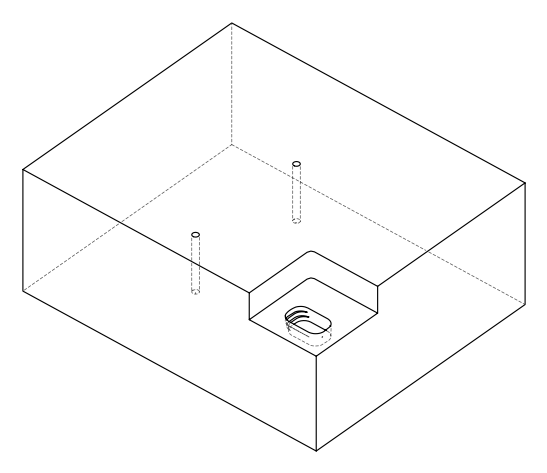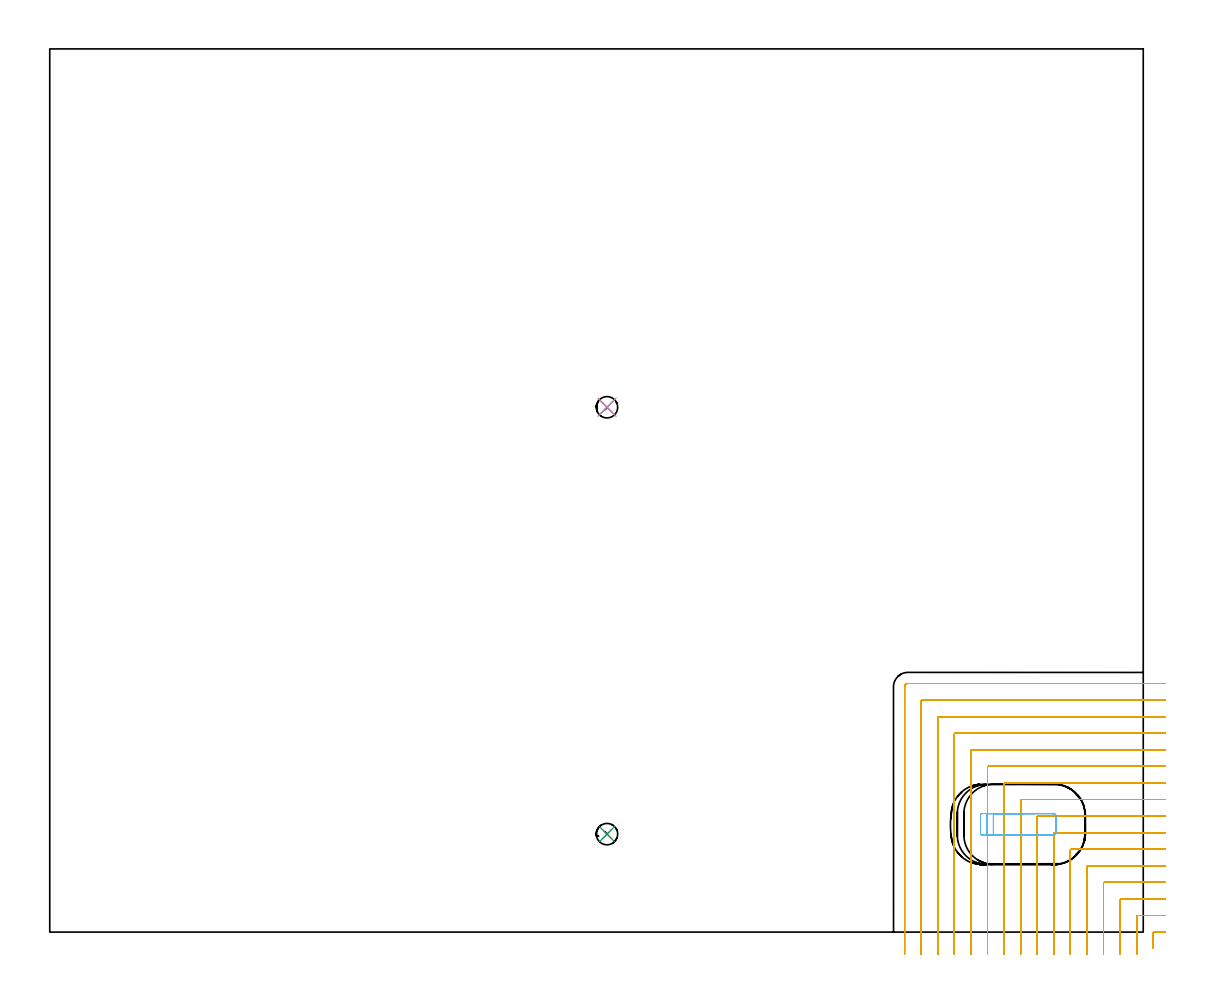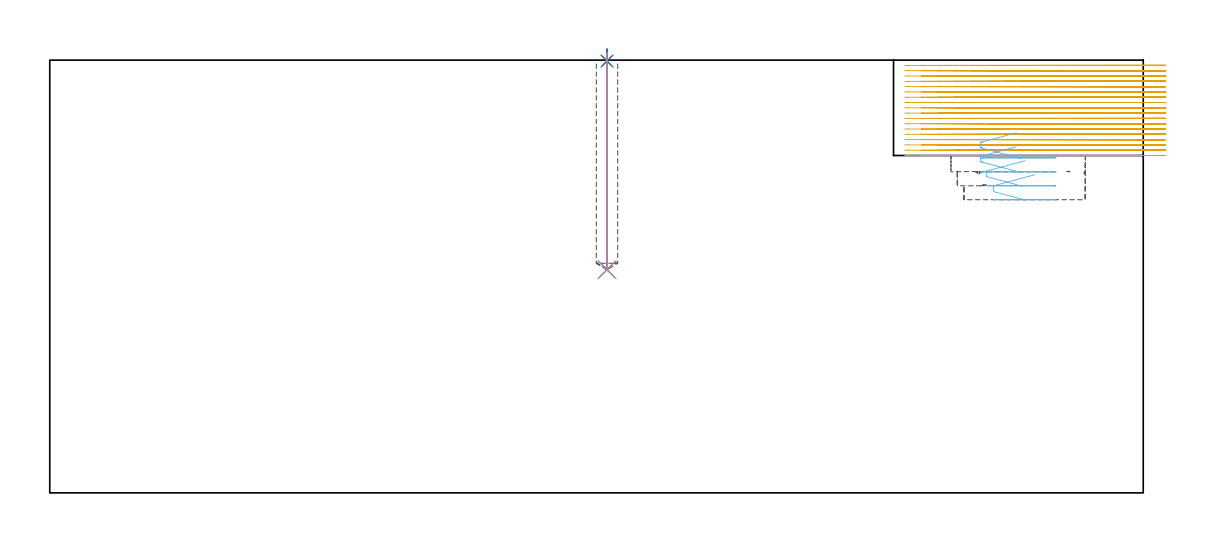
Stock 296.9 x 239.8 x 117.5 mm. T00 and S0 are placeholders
(PLAN: 6 operations, 3 tool changes, 51.9 min)
(1 SPOT_DRILL | STEP1POCKET | NXT0321_9005460120000 | 0.03 min | 0 mm3)
(2 SPOT_DRILL_1 | STEP1POCKET_1 | NXT0321_9005460120000 | 0.03 min | 1 mm3)
(3 DRILL_BLIND_HOLE_INTO_CENTER | STEP1POCKET | UGT0301_453 | 0.24 min | 1460 mm3)
(4 DRILL_BLIND_HOLE_INTO_CENTER_1 | STEP1POCKET_1 | UGT0301_453 | 0.24 min | 1462 mm3)
(5 MILL_CORNER_NOTCH_RECTANGULAR | CORNER_NOTCH_RECTANGULAR | NXT0201_008 | Follow Part, ap 1.5, ae 75% | 50.56 min | 123732 mm3)
(6 MILL_RECTANGULAR_POCKET | POCKET_RECTANGULAR_STRAIGHT | UGT0201_010 | Follow Part, ap 4, ae 75% | 0.83 min | 8381 mm3)
(TOOL NXT0321_9005460120000 | NC Spot Drill, 142deg, 12mm, Carbide, Uncoated | D12 PA142 FL30 Z2)
(TOOL UGT0301_453 | Carbide Drill 5.8 mm | D5.8 PA118 FL57 Z2)
(TOOL NXT0201_008 | ENDMILL 6mm [2P460-0600-NA 1630] | D6 FL26 Z6)
(TOOL UGT0201_010 | End Mill 16 mm | D16 FL22 Z2)
(OP 1 SPOT_DRILL)
G17 G21 G94 G90
T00 M6
G54
G17 G0 G90 X151.3 Y26.6 S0 M3
G43 Z127.5 H0
G94 G81 G98 Z117.25 F250. R120.5
G80
M5
M2
(OP 2 SPOT_DRILL_1)
G17 G21 G94 G90
T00 M6
G54
G17 G0 G90 X151.3 Y142.5 S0 M3
G43 Z127.5 H0
G94 G81 G98 Z117.25 F250. R120.5
G80
M5
M2
(OP 3 DRILL_BLIND_HOLE_INTO_CENTER)
G17 G21 G94 G90
T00 M6
G54
G17 G0 G90 X151.3 Y26.6 S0 M3
G43 Z127.5 H0
G94 G81 G98 Z60.6 F250. R119.5
G80
M5
M2
(OP 4 DRILL_BLIND_HOLE_INTO_CENTER_1)
G17 G21 G94 G90
T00 M6
G54
G17 G0 G90 X151.3 Y142.5 S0 M3
G43 Z127.5 H0
G94 G81 G98 Z60.6 F250. R119.5
G80
M5
M2
(OP 5 MILL_CORNER_NOTCH_RECTANGULAR)
G17 G21 G94 G90
T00 M6
G54
G17 G0 G90 X302.9 Y0. S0 M3
G43 Z127.5 H1
Z116.061
G94 G1 X299.9 F250.
G3 X299.6 Y-0.296 R0.3
G1 Y-1.308
Y-4.308
G0 Z127.5
X302.9 Y4.5
Z116.061
G1 X299.9
X295.396 F500.
G3 X295.1 Y4.204 R0.3
G1 Y-3.
Y-6. F250.
G0 Z127.5
X302.9 Y9.
Z116.061
G1 X299.9
X290.896 F500.
G3 X290.6 Y8.704 R0.3
G1 Y-3.
Y-6. F250.
G0 Z127.5
X302.9 Y13.5
Z116.061
G1 X299.9
X286.396 F500.
G3 X286.1 Y13.204 R0.3
G1 Y-3.
Y-6. F250.
G0 Z127.5
X302.9 Y18.
Z116.061
G1 X299.9
X281.896 F500.
G3 X281.6 Y17.704 R0.3
G1 Y-3.
Y-6. F250.
G0 Z127.5
X302.9 Y22.5
Z116.061
G1 X299.9
X277.397 F500.
G3 X277.1 Y22.203 R0.3
G1 Y-3.
Y-6. F250.
G0 Z127.5
X302.9 Y27.
Z116.061
G1 X299.9
X272.897 F500.
G3 X272.6 Y26.703 R0.3
G1 Y-3.
Y-6. F250.
G0 Z127.5
X302.9 Y31.5
Z116.061
G1 X299.9
X268.397 F500.
G3 X268.1 Y31.203 R0.3
G1 Y-3.
Y-6. F250.
G0 Z127.5
X302.9 Y36.
Z116.061
G1 X299.9
X263.897 F500.
G3 X263.6 Y35.703 R0.3
G1 Y-3.
Y-6. F250.
G0 Z127.5
X302.9 Y40.5
Z116.061
G1 X299.9
X259.397 F500.
G3 X259.1 Y40.203 R0.3
G1 Y-3.
Y-6. F250.
G0 Z127.5
X302.9 Y45.
Z116.061
G1 X299.9
X254.897 F500.
G3 X254.6 Y44.703 R0.3
G1 Y-3.
Y-6. F250.
G0 Z127.5
X302.9 Y49.5
Z116.061
G1 X299.9
X250.397 F500.
G3 X250.1 Y49.203 R0.3
G1 Y-3.
Y-6. F250.
G0 Z127.5
X302.9 Y54.
Z116.061
G1 X299.9
X245.898 F500.
G3 X245.6 Y53.702 R0.3
G1 Y-3.
Y-6. F250.
G0 Z127.5
X302.9 Y58.5
Z116.061
G1 X299.9
X241.398 F500.
G3 X241.1 Y58.202 R0.3
G1 Y-3.
Y-6. F250.
G0 Z127.5
X302.9 Y63.
Z116.061
G1 X299.9
X236.898 F500.
G3 X236.6 Y62.702 R0.3
G1 Y-3.
Y-6. F250.
G0 Z127.5
X302.9 Y67.5
Z116.061
G1 X299.9
X233. F500.
G3 X232.1 Y66.6 R0.9
G1 Y-3.
Y-6. F250.
G0 Z127.5
X302.9 Y0.
Z114.622
G1 X299.9
G3 X299.6 Y-0.296 R0.3
G1 Y-1.308
Y-4.308
G0 Z127.5
X302.9 Y4.5
Z114.622
G1 X299.9
X295.396 F500.
G3 X295.1 Y4.204 R0.3
G1 Y-3.
Y-6. F250.
G0 Z127.5
X302.9 Y9.
Z114.622
G1 X299.9
X290.896 F500.
G3 X290.6 Y8.704 R0.3
G1 Y-3.
Y-6. F250.
G0 Z127.5
X302.9 Y13.5
Z114.622
G1 X299.9
X286.396 F500.
G3 X286.1 Y13.204 R0.3
G1 Y-3.
Y-6. F250.
G0 Z127.5
X302.9 Y18.
Z114.622
G1 X299.9
X281.896 F500.
G3 X281.6 Y17.704 R0.3
G1 Y-3.
Y-6. F250.
G0 Z127.5
X302.9 Y22.5
Z114.622
G1 X299.9
X277.397 F500.
G3 X277.1 Y22.203 R0.3
G1 Y-3.
Y-6. F250.
G0 Z127.5
X302.9 Y27.
Z114.622
G1 X299.9
X272.897 F500.
G3 X272.6 Y26.703 R0.3
G1 Y-3.
Y-6. F250.
G0 Z127.5
X302.9 Y31.5
Z114.622
G1 X299.9
X268.397 F500.
G3 X268.1 Y31.203 R0.3
G1 Y-3.
Y-6. F250.
G0 Z127.5
X302.9 Y36.
Z114.622
G1 X299.9
X263.897 F500.
G3 X263.6 Y35.703 R0.3
G1 Y-3.
Y-6. F250.
G0 Z127.5
X302.9 Y40.5
Z114.622
G1 X299.9
X259.397 F500.
G3 X259.1 Y40.203 R0.3
G1 Y-3.
Y-6. F250.
G0 Z127.5
X302.9 Y45.
Z114.622
G1 X299.9
X254.897 F500.
G3 X254.6 Y44.703 R0.3
G1 Y-3.
Y-6. F250.
G0 Z127.5
X302.9 Y49.5
Z114.622
G1 X299.9
X250.397 F500.
G3 X250.1 Y49.203 R0.3
G1 Y-3.
Y-6. F250.
G0 Z127.5
X302.9 Y54.
Z114.622
G1 X299.9
X245.898 F500.
G3 X245.6 Y53.702 R0.3
G1 Y-3.
Y-6. F250.
G0 Z127.5
X302.9 Y58.5
Z114.622
G1 X299.9
X241.398 F500.
G3 X241.1 Y58.202 R0.3
G1 Y-3.
Y-6. F250.
G0 Z127.5
X302.9 Y63.
Z114.622
G1 X299.9
X236.898 F500.
G3 X236.6 Y62.702 R0.3
G1 Y-3.
Y-6. F250.
G0 Z127.5
X302.9 Y67.5
Z114.622
G1 X299.9
X233. F500.
G3 X232.1 Y66.6 R0.9
G1 Y-3.
Y-6. F250.
G0 Z127.5
X302.9 Y0.
Z113.183
G1 X299.9
G3 X299.6 Y-0.296 R0.3
G1 Y-1.308
Y-4.308
G0 Z127.5
X302.9 Y4.5
Z113.183
G1 X299.9
X295.396 F500.
G3 X295.1 Y4.204 R0.3
G1 Y-3.
Y-6. F250.
G0 Z127.5
X302.9 Y9.
Z113.183
G1 X299.9
X290.896 F500.
G3 X290.6 Y8.704 R0.3
G1 Y-3.
Y-6. F250.
G0 Z127.5
X302.9 Y13.5
Z113.183
G1 X299.9
X286.396 F500.
G3 X286.1 Y13.204 R0.3
G1 Y-3.
Y-6. F250.
G0 Z127.5
X302.9 Y18.
Z113.183
G1 X299.9
X281.896 F500.
G3 X281.6 Y17.704 R0.3
G1 Y-3.
Y-6. F250.
G0 Z127.5
X302.9 Y22.5
Z113.183
G1 X299.9
X277.397 F500.
G3 X277.1 Y22.203 R0.3
G1 Y-3.
Y-6. F250.
G0 Z127.5
X302.9 Y27.
Z113.183
G1 X299.9
X272.897 F500.
G3 X272.6 Y26.703 R0.3
G1 Y-3.
Y-6. F250.
G0 Z127.5
X302.9 Y31.5
Z113.183
G1 X299.9
X268.397 F500.
G3 X268.1 Y31.203 R0.3
G1 Y-3.
Y-6. F250.
G0 Z127.5
X302.9 Y36.
Z113.183
G1 X299.9
X263.897 F500.
G3 X263.6 Y35.703 R0.3
G1 Y-3.
Y-6. F250.
G0 Z127.5
X302.9 Y40.5
Z113.183
G1 X299.9
X259.397 F500.
G3 X259.1 Y40.203 R0.3
G1 Y-3.
Y-6. F250.
G0 Z127.5
X302.9 Y45.
Z113.183
G1 X299.9
X254.897 F500.
G3 X254.6 Y44.703 R0.3
G1 Y-3.
Y-6. F250.
G0 Z127.5
X302.9 Y49.5
Z113.183
G1 X299.9
X250.397 F500.
G3 X250.1 Y49.203 R0.3
G1 Y-3.
Y-6. F250.
G0 Z127.5
X302.9 Y54.
Z113.183
G1 X299.9
X245.898 F500.
G3 X245.6 Y53.702 R0.3
G1 Y-3.
Y-6. F250.
G0 Z127.5
X302.9 Y58.5
Z113.183
G1 X299.9
X241.398 F500.
G3 X241.1 Y58.202 R0.3
G1 Y-3.
Y-6. F250.
G0 Z127.5
X302.9 Y63.
Z113.183
G1 X299.9
X236.898 F500.
G3 X236.6 Y62.702 R0.3
G1 Y-3.
Y-6. F250.
G0 Z127.5
X302.9 Y67.5
Z113.183
G1 X299.9
X233. F500.
G3 X232.1 Y66.6 R0.9
G1 Y-3.
Y-6. F250.
G0 Z127.5
X302.9 Y0.
Z111.744
G1 X299.9
G3 X299.6 Y-0.296 R0.3
G1 Y-1.308
Y-4.308
G0 Z127.5
X302.9 Y4.5
Z111.744
G1 X299.9
X295.396 F500.
G3 X295.1 Y4.204 R0.3
G1 Y-3.
Y-6. F250.
G0 Z127.5
X302.9 Y9.
Z111.744
G1 X299.9
X290.896 F500.
G3 X290.6 Y8.704 R0.3
G1 Y-3.
Y-6. F250.
G0 Z127.5
X302.9 Y13.5
Z111.744
G1 X299.9
X286.396 F500.
G3 X286.1 Y13.204 R0.3
G1 Y-3.
Y-6. F250.
G0 Z127.5
X302.9 Y18.
Z111.744
G1 X299.9
X281.896 F500.
G3 X281.6 Y17.704 R0.3
G1 Y-3.
Y-6. F250.
G0 Z127.5
X302.9 Y22.5
Z111.744
G1 X299.9
X277.397 F500.
G3 X277.1 Y22.203 R0.3
G1 Y-3.
Y-6. F250.
G0 Z127.5
X302.9 Y27.
Z111.744
G1 X299.9
X272.897 F500.
G3 X272.6 Y26.703 R0.3
G1 Y-3.
Y-6. F250.
G0 Z127.5
X302.9 Y31.5
Z111.744
G1 X299.9
X268.397 F500.
G3 X268.1 Y31.203 R0.3
G1 Y-3.
Y-6. F250.
G0 Z127.5
X302.9 Y36.
Z111.744
G1 X299.9
X263.897 F500.
G3 X263.6 Y35.703 R0.3
G1 Y-3.
Y-6. F250.
G0 Z127.5
X302.9 Y40.5
Z111.744
G1 X299.9
X259.397 F500.
G3 X259.1 Y40.203 R0.3
G1 Y-3.
Y-6. F250.
G0 Z127.5
X302.9 Y45.
Z111.744
G1 X299.9
X254.897 F500.
G3 X254.6 Y44.703 R0.3
G1 Y-3.
Y-6. F250.
G0 Z127.5
X302.9 Y49.5
Z111.744
G1 X299.9
X250.397 F500.
G3 X250.1 Y49.203 R0.3
G1 Y-3.
Y-6. F250.
G0 Z127.5
X302.9 Y54.
Z111.744
G1 X299.9
X245.898 F500.
G3 X245.6 Y53.702 R0.3
G1 Y-3.
Y-6. F250.
G0 Z127.5
X302.9 Y58.5
Z111.744
G1 X299.9
X241.398 F500.
G3 X241.1 Y58.202 R0.3
G1 Y-3.
Y-6. F250.
G0 Z127.5
X302.9 Y63.
Z111.744
G1 X299.9
X236.898 F500.
G3 X236.6 Y62.702 R0.3
G1 Y-3.
Y-6. F250.
G0 Z127.5
X302.9 Y67.5
Z111.744
G1 X299.9
X233. F500.
G3 X232.1 Y66.6 R0.9
G1 Y-3.
Y-6. F250.
G0 Z127.5
X302.9 Y0.
Z110.305
G1 X299.9
G3 X299.6 Y-0.296 R0.3
G1 Y-1.308
Y-4.308
G0 Z127.5
X302.9 Y4.5
Z110.305
G1 X299.9
X295.396 F500.
G3 X295.1 Y4.204 R0.3
G1 Y-3.
Y-6. F250.
G0 Z127.5
X302.9 Y9.
Z110.305
G1 X299.9
X290.896 F500.
G3 X290.6 Y8.704 R0.3
G1 Y-3.
Y-6. F250.
G0 Z127.5
X302.9 Y13.5
Z110.305
G1 X299.9
X286.396 F500.
G3 X286.1 Y13.204 R0.3
G1 Y-3.
Y-6. F250.
G0 Z127.5
X302.9 Y18.
Z110.305
G1 X299.9
X281.896 F500.
G3 X281.6 Y17.704 R0.3
G1 Y-3.
Y-6. F250.
G0 Z127.5
X302.9 Y22.5
Z110.305
G1 X299.9
X277.397 F500.
G3 X277.1 Y22.203 R0.3
G1 Y-3.
Y-6. F250.
G0 Z127.5
X302.9 Y27.
Z110.305
G1 X299.9
X272.897 F500.
G3 X272.6 Y26.703 R0.3
G1 Y-3.
Y-6. F250.
G0 Z127.5
X302.9 Y31.5
Z110.305
G1 X299.9
X268.397 F500.
G3 X268.1 Y31.203 R0.3
G1 Y-3.
Y-6. F250.
G0 Z127.5
X302.9 Y36.
Z110.305
G1 X299.9
X263.897 F500.
G3 X263.6 Y35.703 R0.3
G1 Y-3.
Y-6. F250.
G0 Z127.5
X302.9 Y40.5
Z110.305
G1 X299.9
X259.397 F500.
G3 X259.1 Y40.203 R0.3
G1 Y-3.
Y-6. F250.
G0 Z127.5
X302.9 Y45.
Z110.305
G1 X299.9
X254.897 F500.
G3 X254.6 Y44.703 R0.3
G1 Y-3.
Y-6. F250.
G0 Z127.5
X302.9 Y49.5
Z110.305
G1 X299.9
X250.397 F500.
G3 X250.1 Y49.203 R0.3
G1 Y-3.
Y-6. F250.
G0 Z127.5
X302.9 Y54.
Z110.305
G1 X299.9
X245.898 F500.
G3 X245.6 Y53.702 R0.3
G1 Y-3.
Y-6. F250.
G0 Z127.5
X302.9 Y58.5
Z110.305
G1 X299.9
X241.398 F500.
G3 X241.1 Y58.202 R0.3
G1 Y-3.
Y-6. F250.
G0 Z127.5
X302.9 Y63.
Z110.305
G1 X299.9
X236.898 F500.
G3 X236.6 Y62.702 R0.3
G1 Y-3.
Y-6. F250.
G0 Z127.5
X302.9 Y67.5
Z110.305
G1 X299.9
X233. F500.
G3 X232.1 Y66.6 R0.9
G1 Y-3.
Y-6. F250.
G0 Z127.5
X302.9 Y0.
Z108.867
G1 X299.9
G3 X299.6 Y-0.296 R0.3
G1 Y-1.308
Y-4.308
G0 Z127.5
X302.9 Y4.5
Z108.867
G1 X299.9
X295.396 F500.
G3 X295.1 Y4.204 R0.3
G1 Y-3.
Y-6. F250.
G0 Z127.5
X302.9 Y9.
Z108.867
G1 X299.9
X290.896 F500.
G3 X290.6 Y8.704 R0.3
G1 Y-3.
Y-6. F250.
G0 Z127.5
X302.9 Y13.5
Z108.867
G1 X299.9
X286.396 F500.
G3 X286.1 Y13.204 R0.3
G1 Y-3.
Y-6. F250.
G0 Z127.5
X302.9 Y18.
Z108.867
G1 X299.9
X281.896 F500.
G3 X281.6 Y17.704 R0.3
G1 Y-3.
Y-6. F250.
G0 Z127.5
X302.9 Y22.5
Z108.867
G1 X299.9
X277.397 F500.
G3 X277.1 Y22.203 R0.3
G1 Y-3.
Y-6. F250.
G0 Z127.5
X302.9 Y27.
Z108.867
G1 X299.9
X272.897 F500.
G3 X272.6 Y26.703 R0.3
G1 Y-3.
Y-6. F250.
G0 Z127.5
X302.9 Y31.5
Z108.867
G1 X299.9
X268.397 F500.
G3 X268.1 Y31.203 R0.3
G1 Y-3.
Y-6. F250.
G0 Z127.5
X302.9 Y36.
Z108.867
G1 X299.9
X263.897 F500.
G3 X263.6 Y35.703 R0.3
G1 Y-3.
Y-6. F250.
G0 Z127.5
X302.9 Y40.5
Z108.867
G1 X299.9
X259.397 F500.
G3 X259.1 Y40.203 R0.3
G1 Y-3.
Y-6. F250.
G0 Z127.5
X302.9 Y45.
Z108.867
G1 X299.9
X254.897 F500.
G3 X254.6 Y44.703 R0.3
G1 Y-3.
Y-6. F250.
G0 Z127.5
X302.9 Y49.5
Z108.867
G1 X299.9
X250.397 F500.
G3 X250.1 Y49.203 R0.3
G1 Y-3.
Y-6. F250.
G0 Z127.5
X302.9 Y54.
Z108.867
G1 X299.9
X245.898 F500.
G3 X245.6 Y53.702 R0.3
G1 Y-3.
Y-6. F250.
G0 Z127.5
X302.9 Y58.5
Z108.867
G1 X299.9
X241.398 F500.
G3 X241.1 Y58.202 R0.3
G1 Y-3.
Y-6. F250.
G0 Z127.5
X302.9 Y63.
Z108.867
G1 X299.9
X236.898 F500.
G3 X236.6 Y62.702 R0.3
G1 Y-3.
Y-6. F250.
G0 Z127.5
X302.9 Y67.5
Z108.867
G1 X299.9
X233. F500.
G3 X232.1 Y66.6 R0.9
G1 Y-3.
Y-6. F250.
G0 Z127.5
X302.9 Y0.
Z107.428
G1 X299.9
G3 X299.6 Y-0.296 R0.3
G1 Y-1.308
Y-4.308
G0 Z127.5
X302.9 Y4.5
Z107.428
G1 X299.9
X295.396 F500.
G3 X295.1 Y4.204 R0.3
G1 Y-3.
Y-6. F250.
G0 Z127.5
X302.9 Y9.
Z107.428
G1 X299.9
X290.896 F500.
G3 X290.6 Y8.704 R0.3
G1 Y-3.
Y-6. F250.
G0 Z127.5
X302.9 Y13.5
Z107.428
G1 X299.9
X286.396 F500.
G3 X286.1 Y13.204 R0.3
G1 Y-3.
Y-6. F250.
G0 Z127.5
X302.9 Y18.
Z107.428
G1 X299.9
X281.896 F500.
G3 X281.6 Y17.704 R0.3
G1 Y-3.
Y-6. F250.
G0 Z127.5
X302.9 Y22.5
Z107.428
G1 X299.9
X277.397 F500.
G3 X277.1 Y22.203 R0.3
G1 Y-3.
Y-6. F250.
G0 Z127.5
X302.9 Y27.
Z107.428
G1 X299.9
X272.897 F500.
G3 X272.6 Y26.703 R0.3
G1 Y-3.
Y-6. F250.
G0 Z127.5
X302.9 Y31.5
Z107.428
G1 X299.9
X268.397 F500.
G3 X268.1 Y31.203 R0.3
G1 Y-3.
Y-6. F250.
G0 Z127.5
X302.9 Y36.
Z107.428
G1 X299.9
X263.897 F500.
G3 X263.6 Y35.703 R0.3
G1 Y-3.
Y-6. F250.
G0 Z127.5
X302.9 Y40.5
Z107.428
G1 X299.9
X259.397 F500.
G3 X259.1 Y40.203 R0.3
G1 Y-3.
Y-6. F250.
G0 Z127.5
X302.9 Y45.
Z107.428
G1 X299.9
X254.897 F500.
G3 X254.6 Y44.703 R0.3
G1 Y-3.
Y-6. F250.
G0 Z127.5
X302.9 Y49.5
Z107.428
G1 X299.9
X250.397 F500.
G3 X250.1 Y49.203 R0.3
G1 Y-3.
Y-6. F250.
G0 Z127.5
X302.9 Y54.
Z107.428
G1 X299.9
X245.898 F500.
G3 X245.6 Y53.702 R0.3
G1 Y-3.
Y-6. F250.
G0 Z127.5
X302.9 Y58.5
Z107.428
G1 X299.9
X241.398 F500.
G3 X241.1 Y58.202 R0.3
G1 Y-3.
Y-6. F250.
G0 Z127.5
X302.9 Y63.
Z107.428
G1 X299.9
X236.898 F500.
G3 X236.6 Y62.702 R0.3
G1 Y-3.
Y-6. F250.
G0 Z127.5
X302.9 Y67.5
Z107.428
G1 X299.9
X233. F500.
G3 X232.1 Y66.6 R0.9
G1 Y-3.
Y-6. F250.
G0 Z127.5
X302.9 Y0.
Z105.989
G1 X299.9
G3 X299.6 Y-0.296 R0.3
G1 Y-1.308
Y-4.308
G0 Z127.5
X302.9 Y4.5
Z105.989
G1 X299.9
X295.396 F500.
G3 X295.1 Y4.204 R0.3
G1 Y-3.
Y-6. F250.
G0 Z127.5
X302.9 Y9.
Z105.989
G1 X299.9
X290.896 F500.
G3 X290.6 Y8.704 R0.3
G1 Y-3.
Y-6. F250.
G0 Z127.5
X302.9 Y13.5
Z105.989
G1 X299.9
X286.396 F500.
G3 X286.1 Y13.204 R0.3
G1 Y-3.
Y-6. F250.
G0 Z127.5
X302.9 Y18.
Z105.989
G1 X299.9
X281.896 F500.
G3 X281.6 Y17.704 R0.3
G1 Y-3.
Y-6. F250.
G0 Z127.5
X302.9 Y22.5
Z105.989
G1 X299.9
X277.397 F500.
G3 X277.1 Y22.203 R0.3
G1 Y-3.
Y-6. F250.
G0 Z127.5
X302.9 Y27.
Z105.989
G1 X299.9
X272.897 F500.
G3 X272.6 Y26.703 R0.3
G1 Y-3.
Y-6. F250.
G0 Z127.5
X302.9 Y31.5
Z105.989
G1 X299.9
X268.397 F500.
G3 X268.1 Y31.203 R0.3
G1 Y-3.
Y-6. F250.
G0 Z127.5
X302.9 Y36.
Z105.989
G1 X299.9
X263.897 F500.
G3 X263.6 Y35.703 R0.3
G1 Y-3.
Y-6. F250.
G0 Z127.5
X302.9 Y40.5
Z105.989
G1 X299.9
X259.397 F500.
G3 X259.1 Y40.203 R0.3
G1 Y-3.
Y-6. F250.
G0 Z127.5
X302.9 Y45.
Z105.989
G1 X299.9
X254.897 F500.
G3 X254.6 Y44.703 R0.3
G1 Y-3.
Y-6. F250.
G0 Z127.5
X302.9 Y49.5
Z105.989
G1 X299.9
X250.397 F500.
G3 X250.1 Y49.203 R0.3
G1 Y-3.
Y-6. F250.
G0 Z127.5
X302.9 Y54.
Z105.989
G1 X299.9
X245.898 F500.
G3 X245.6 Y53.702 R0.3
G1 Y-3.
Y-6. F250.
G0 Z127.5
X302.9 Y58.5
Z105.989
G1 X299.9
X241.398 F500.
G3 X241.1 Y58.202 R0.3
G1 Y-3.
Y-6. F250.
G0 Z127.5
X302.9 Y63.
Z105.989
G1 X299.9
X236.898 F500.
G3 X236.6 Y62.702 R0.3
G1 Y-3.
Y-6. F250.
G0 Z127.5
X302.9 Y67.5
Z105.989
G1 X299.9
X233. F500.
G3 X232.1 Y66.6 R0.9
G1 Y-3.
Y-6. F250.
G0 Z127.5
X302.9 Y0.
Z104.55
G1 X299.9
G3 X299.6 Y-0.296 R0.3
G1 Y-1.308
Y-4.308
G0 Z127.5
X302.9 Y4.5
Z104.55
G1 X299.9
X295.396 F500.
G3 X295.1 Y4.204 R0.3
G1 Y-3.
Y-6. F250.
G0 Z127.5
X302.9 Y9.
Z104.55
G1 X299.9
X290.896 F500.
G3 X290.6 Y8.704 R0.3
G1 Y-3.
Y-6. F250.
G0 Z127.5
X302.9 Y13.5
Z104.55
G1 X299.9
X286.396 F500.
G3 X286.1 Y13.204 R0.3
G1 Y-3.
Y-6. F250.
G0 Z127.5
X302.9 Y18.
Z104.55
G1 X299.9
X281.896 F500.
G3 X281.6 Y17.704 R0.3
G1 Y-3.
Y-6. F250.
G0 Z127.5
X302.9 Y22.5
Z104.55
G1 X299.9
X277.397 F500.
G3 X277.1 Y22.203 R0.3
G1 Y-3.
Y-6. F250.
G0 Z127.5
X302.9 Y27.
Z104.55
G1 X299.9
X272.897 F500.
G3 X272.6 Y26.703 R0.3
G1 Y-3.
Y-6. F250.
G0 Z127.5
X302.9 Y31.5
Z104.55
G1 X299.9
X268.397 F500.
G3 X268.1 Y31.203 R0.3
G1 Y-3.
Y-6. F250.
G0 Z127.5
X302.9 Y36.
Z104.55
G1 X299.9
X263.897 F500.
G3 X263.6 Y35.703 R0.3
G1 Y-3.
Y-6. F250.
G0 Z127.5
X302.9 Y40.5
Z104.55
G1 X299.9
X259.397 F500.
G3 X259.1 Y40.203 R0.3
G1 Y-3.
Y-6. F250.
G0 Z127.5
X302.9 Y45.
Z104.55
G1 X299.9
X254.897 F500.
G3 X254.6 Y44.703 R0.3
G1 Y-3.
Y-6. F250.
G0 Z127.5
X302.9 Y49.5
Z104.55
G1 X299.9
X250.397 F500.
G3 X250.1 Y49.203 R0.3
G1 Y-3.
Y-6. F250.
G0 Z127.5
X302.9 Y54.
Z104.55
G1 X299.9
X245.898 F500.
G3 X245.6 Y53.702 R0.3
G1 Y-3.
Y-6. F250.
G0 Z127.5
X302.9 Y58.5
Z104.55
G1 X299.9
X241.398 F500.
G3 X241.1 Y58.202 R0.3
G1 Y-3.
Y-6. F250.
G0 Z127.5
X302.9 Y63.
Z104.55
G1 X299.9
X236.898 F500.
G3 X236.6 Y62.702 R0.3
G1 Y-3.
Y-6. F250.
G0 Z127.5
X302.9 Y67.5
Z104.55
G1 X299.9
X233. F500.
G3 X232.1 Y66.6 R0.9
G1 Y-3.
Y-6. F250.
G0 Z127.5
X302.9 Y0.
Z103.111
G1 X299.9
G3 X299.6 Y-0.296 R0.3
G1 Y-1.308
Y-4.308
G0 Z127.5
X302.9 Y4.5
Z103.111
G1 X299.9
X295.396 F500.
G3 X295.1 Y4.204 R0.3
G1 Y-3.
Y-6. F250.
G0 Z127.5
X302.9 Y9.
Z103.111
G1 X299.9
X290.896 F500.
G3 X290.6 Y8.704 R0.3
G1 Y-3.
Y-6. F250.
G0 Z127.5
X302.9 Y13.5
Z103.111
G1 X299.9
X286.396 F500.
G3 X286.1 Y13.204 R0.3
G1 Y-3.
Y-6. F250.
G0 Z127.5
X302.9 Y18.
Z103.111
G1 X299.9
X281.896 F500.
G3 X281.6 Y17.704 R0.3
G1 Y-3.
Y-6. F250.
G0 Z127.5
X302.9 Y22.5
Z103.111
G1 X299.9
X277.397 F500.
G3 X277.1 Y22.203 R0.3
G1 Y-3.
Y-6. F250.
G0 Z127.5
X302.9 Y27.
Z103.111
G1 X299.9
X272.897 F500.
G3 X272.6 Y26.703 R0.3
G1 Y-3.
Y-6. F250.
G0 Z127.5
X302.9 Y31.5
Z103.111
G1 X299.9
X268.397 F500.
G3 X268.1 Y31.203 R0.3
G1 Y-3.
Y-6. F250.
G0 Z127.5
X302.9 Y36.
Z103.111
G1 X299.9
X263.897 F500.
G3 X263.6 Y35.703 R0.3
G1 Y-3.
Y-6. F250.
G0 Z127.5
X302.9 Y40.5
Z103.111
G1 X299.9
X259.397 F500.
G3 X259.1 Y40.203 R0.3
G1 Y-3.
Y-6. F250.
G0 Z127.5
X302.9 Y45.
Z103.111
G1 X299.9
X254.897 F500.
G3 X254.6 Y44.703 R0.3
G1 Y-3.
Y-6. F250.
G0 Z127.5
X302.9 Y49.5
Z103.111
G1 X299.9
X250.397 F500.
G3 X250.1 Y49.203 R0.3
G1 Y-3.
Y-6. F250.
G0 Z127.5
X302.9 Y54.
Z103.111
G1 X299.9
X245.898 F500.
G3 X245.6 Y53.702 R0.3
G1 Y-3.
Y-6. F250.
G0 Z127.5
X302.9 Y58.5
Z103.111
G1 X299.9
X241.398 F500.
G3 X241.1 Y58.202 R0.3
G1 Y-3.
Y-6. F250.
G0 Z127.5
X302.9 Y63.
Z103.111
G1 X299.9
X236.898 F500.
G3 X236.6 Y62.702 R0.3
G1 Y-3.
Y-6. F250.
G0 Z127.5
X302.9 Y67.5
Z103.111
G1 X299.9
X233. F500.
G3 X232.1 Y66.6 R0.9
G1 Y-3.
Y-6. F250.
G0 Z127.5
X302.9 Y0.
Z101.672
G1 X299.9
G3 X299.6 Y-0.296 R0.3
G1 Y-1.308
Y-4.308
G0 Z127.5
X302.9 Y4.5
Z101.672
G1 X299.9
X295.396 F500.
G3 X295.1 Y4.204 R0.3
G1 Y-3.
Y-6. F250.
G0 Z127.5
X302.9 Y9.
Z101.672
G1 X299.9
X290.896 F500.
G3 X290.6 Y8.704 R0.3
G1 Y-3.
Y-6. F250.
G0 Z127.5
X302.9 Y13.5
Z101.672
G1 X299.9
X286.396 F500.
G3 X286.1 Y13.204 R0.3
G1 Y-3.
Y-6. F250.
G0 Z127.5
X302.9 Y18.
Z101.672
G1 X299.9
X281.896 F500.
G3 X281.6 Y17.704 R0.3
G1 Y-3.
Y-6. F250.
G0 Z127.5
X302.9 Y22.5
Z101.672
G1 X299.9
X277.397 F500.
G3 X277.1 Y22.203 R0.3
G1 Y-3.
Y-6. F250.
G0 Z127.5
X302.9 Y27.
Z101.672
G1 X299.9
X272.897 F500.
G3 X272.6 Y26.703 R0.3
G1 Y-3.
Y-6. F250.
G0 Z127.5
X302.9 Y31.5
Z101.672
G1 X299.9
X268.397 F500.
G3 X268.1 Y31.203 R0.3
G1 Y-3.
Y-6. F250.
G0 Z127.5
X302.9 Y36.
Z101.672
G1 X299.9
X263.897 F500.
G3 X263.6 Y35.703 R0.3
G1 Y-3.
Y-6. F250.
G0 Z127.5
X302.9 Y40.5
Z101.672
G1 X299.9
X259.397 F500.
G3 X259.1 Y40.203 R0.3
G1 Y-3.
Y-6. F250.
G0 Z127.5
X302.9 Y45.
Z101.672
G1 X299.9
X254.897 F500.
G3 X254.6 Y44.703 R0.3
G1 Y-3.
Y-6. F250.
G0 Z127.5
X302.9 Y49.5
Z101.672
G1 X299.9
X250.397 F500.
G3 X250.1 Y49.203 R0.3
G1 Y-3.
Y-6. F250.
G0 Z127.5
X302.9 Y54.
Z101.672
G1 X299.9
X245.898 F500.
G3 X245.6 Y53.702 R0.3
G1 Y-3.
Y-6. F250.
G0 Z127.5
X302.9 Y58.5
Z101.672
G1 X299.9
X241.398 F500.
G3 X241.1 Y58.202 R0.3
G1 Y-3.
Y-6. F250.
G0 Z127.5
X302.9 Y63.
Z101.672
G1 X299.9
X236.898 F500.
G3 X236.6 Y62.702 R0.3
G1 Y-3.
Y-6. F250.
G0 Z127.5
X302.9 Y67.5
Z101.672
G1 X299.9
X233. F500.
G3 X232.1 Y66.6 R0.9
G1 Y-3.
Y-6. F250.
G0 Z127.5
X302.9 Y0.
Z100.233
G1 X299.9
G3 X299.6 Y-0.296 R0.3
G1 Y-1.308
Y-4.308
G0 Z127.5
X302.9 Y4.5
Z100.233
G1 X299.9
X295.396 F500.
G3 X295.1 Y4.204 R0.3
G1 Y-3.
Y-6. F250.
G0 Z127.5
X302.9 Y9.
Z100.233
G1 X299.9
X290.896 F500.
G3 X290.6 Y8.704 R0.3
G1 Y-3.
Y-6. F250.
G0 Z127.5
X302.9 Y13.5
Z100.233
G1 X299.9
X286.396 F500.
G3 X286.1 Y13.204 R0.3
G1 Y-3.
Y-6. F250.
G0 Z127.5
X302.9 Y18.
Z100.233
G1 X299.9
X281.896 F500.
G3 X281.6 Y17.704 R0.3
G1 Y-3.
Y-6. F250.
G0 Z127.5
X302.9 Y22.5
Z100.233
G1 X299.9
X277.397 F500.
G3 X277.1 Y22.203 R0.3
G1 Y-3.
Y-6. F250.
G0 Z127.5
X302.9 Y27.
Z100.233
G1 X299.9
X272.897 F500.
G3 X272.6 Y26.703 R0.3
G1 Y-3.
Y-6. F250.
G0 Z127.5
X302.9 Y31.5
Z100.233
G1 X299.9
X268.397 F500.
G3 X268.1 Y31.203 R0.3
G1 Y-3.
Y-6. F250.
G0 Z127.5
X302.9 Y36.
Z100.233
G1 X299.9
X263.897 F500.
G3 X263.6 Y35.703 R0.3
G1 Y-3.
Y-6. F250.
G0 Z127.5
X302.9 Y40.5
Z100.233
G1 X299.9
X259.397 F500.
G3 X259.1 Y40.203 R0.3
G1 Y-3.
Y-6. F250.
G0 Z127.5
X302.9 Y45.
Z100.233
G1 X299.9
X254.897 F500.
G3 X254.6 Y44.703 R0.3
G1 Y-3.
Y-6. F250.
G0 Z127.5
X302.9 Y49.5
Z100.233
G1 X299.9
X250.397 F500.
G3 X250.1 Y49.203 R0.3
G1 Y-3.
Y-6. F250.
G0 Z127.5
X302.9 Y54.
Z100.233
G1 X299.9
X245.898 F500.
G3 X245.6 Y53.702 R0.3
G1 Y-3.
Y-6. F250.
G0 Z127.5
X302.9 Y58.5
Z100.233
G1 X299.9
X241.398 F500.
G3 X241.1 Y58.202 R0.3
G1 Y-3.
Y-6. F250.
G0 Z127.5
X302.9 Y63.
Z100.233
G1 X299.9
X236.898 F500.
G3 X236.6 Y62.702 R0.3
G1 Y-3.
Y-6. F250.
G0 Z127.5
X302.9 Y67.5
Z100.233
G1 X299.9
X233. F500.
G3 X232.1 Y66.6 R0.9
G1 Y-3.
Y-6. F250.
G0 Z127.5
X302.9 Y0.
Z98.794
G1 X299.9
G3 X299.6 Y-0.296 R0.3
G1 Y-1.308
Y-4.308
G0 Z127.5
X302.9 Y4.5
Z98.794
G1 X299.9
X295.396 F500.
G3 X295.1 Y4.204 R0.3
G1 Y-3.
Y-6. F250.
G0 Z127.5
X302.9 Y9.
Z98.794
G1 X299.9
X290.896 F500.
G3 X290.6 Y8.704 R0.3
G1 Y-3.
Y-6. F250.
G0 Z127.5
X302.9 Y13.5
Z98.794
G1 X299.9
X286.396 F500.
G3 X286.1 Y13.204 R0.3
G1 Y-3.
Y-6. F250.
G0 Z127.5
X302.9 Y18.
Z98.794
G1 X299.9
X281.896 F500.
G3 X281.6 Y17.704 R0.3
G1 Y-3.
Y-6. F250.
G0 Z127.5
X302.9 Y22.5
Z98.794
G1 X299.9
X277.397 F500.
G3 X277.1 Y22.203 R0.3
G1 Y-3.
Y-6. F250.
G0 Z127.5
X302.9 Y27.
Z98.794
G1 X299.9
X272.897 F500.
G3 X272.6 Y26.703 R0.3
G1 Y-3.
Y-6. F250.
G0 Z127.5
X302.9 Y31.5
Z98.794
G1 X299.9
X268.397 F500.
G3 X268.1 Y31.203 R0.3
G1 Y-3.
Y-6. F250.
G0 Z127.5
X302.9 Y36.
Z98.794
G1 X299.9
X263.897 F500.
G3 X263.6 Y35.703 R0.3
G1 Y-3.
Y-6. F250.
G0 Z127.5
X302.9 Y40.5
Z98.794
G1 X299.9
X259.397 F500.
G3 X259.1 Y40.203 R0.3
G1 Y-3.
Y-6. F250.
G0 Z127.5
X302.9 Y45.
Z98.794
G1 X299.9
X254.897 F500.
G3 X254.6 Y44.703 R0.3
G1 Y-3.
Y-6. F250.
G0 Z127.5
X302.9 Y49.5
Z98.794
G1 X299.9
X250.397 F500.
G3 X250.1 Y49.203 R0.3
G1 Y-3.
Y-6. F250.
G0 Z127.5
X302.9 Y54.
Z98.794
G1 X299.9
X245.898 F500.
G3 X245.6 Y53.702 R0.3
G1 Y-3.
Y-6. F250.
G0 Z127.5
X302.9 Y58.5
Z98.794
G1 X299.9
X241.398 F500.
G3 X241.1 Y58.202 R0.3
G1 Y-3.
Y-6. F250.
G0 Z127.5
X302.9 Y63.
Z98.794
G1 X299.9
X236.898 F500.
G3 X236.6 Y62.702 R0.3
G1 Y-3.
Y-6. F250.
G0 Z127.5
X302.9 Y67.5
Z98.794
G1 X299.9
X233. F500.
G3 X232.1 Y66.6 R0.9
G1 Y-3.
Y-6. F250.
G0 Z127.5
X302.9 Y0.
Z97.356
G1 X299.9
G3 X299.6 Y-0.296 R0.3
G1 Y-1.308
Y-4.308
G0 Z127.5
X302.9 Y4.5
Z97.356
G1 X299.9
X295.396 F500.
G3 X295.1 Y4.204 R0.3
G1 Y-3.
Y-6. F250.
G0 Z127.5
X302.9 Y9.
Z97.356
G1 X299.9
X290.896 F500.
G3 X290.6 Y8.704 R0.3
G1 Y-3.
Y-6. F250.
G0 Z127.5
X302.9 Y13.5
Z97.356
G1 X299.9
X286.396 F500.
G3 X286.1 Y13.204 R0.3
G1 Y-3.
Y-6. F250.
G0 Z127.5
X302.9 Y18.
Z97.356
G1 X299.9
X281.896 F500.
G3 X281.6 Y17.704 R0.3
G1 Y-3.
Y-6. F250.
G0 Z127.5
X302.9 Y22.5
Z97.356
G1 X299.9
X277.397 F500.
G3 X277.1 Y22.203 R0.3
G1 Y-3.
Y-6. F250.
G0 Z127.5
X302.9 Y27.
Z97.356
G1 X299.9
X272.897 F500.
G3 X272.6 Y26.703 R0.3
G1 Y-3.
Y-6. F250.
G0 Z127.5
X302.9 Y31.5
Z97.356
G1 X299.9
X268.397 F500.
G3 X268.1 Y31.203 R0.3
G1 Y-3.
Y-6. F250.
G0 Z127.5
X302.9 Y36.
Z97.356
G1 X299.9
X263.897 F500.
G3 X263.6 Y35.703 R0.3
G1 Y-3.
Y-6. F250.
G0 Z127.5
X302.9 Y40.5
Z97.356
G1 X299.9
X259.397 F500.
G3 X259.1 Y40.203 R0.3
G1 Y-3.
Y-6. F250.
G0 Z127.5
X302.9 Y45.
Z97.356
G1 X299.9
X254.897 F500.
G3 X254.6 Y44.703 R0.3
G1 Y-3.
Y-6. F250.
G0 Z127.5
X302.9 Y49.5
Z97.356
G1 X299.9
X250.397 F500.
G3 X250.1 Y49.203 R0.3
G1 Y-3.
Y-6. F250.
G0 Z127.5
X302.9 Y54.
Z97.356
G1 X299.9
X245.898 F500.
G3 X245.6 Y53.702 R0.3
G1 Y-3.
Y-6. F250.
G0 Z127.5
X302.9 Y58.5
Z97.356
G1 X299.9
X241.398 F500.
G3 X241.1 Y58.202 R0.3
G1 Y-3.
Y-6. F250.
G0 Z127.5
X302.9 Y63.
Z97.356
G1 X299.9
X236.898 F500.
G3 X236.6 Y62.702 R0.3
G1 Y-3.
Y-6. F250.
G0 Z127.5
X302.9 Y67.5
Z97.356
G1 X299.9
X233. F500.
G3 X232.1 Y66.6 R0.9
G1 Y-3.
Y-6. F250.
G0 Z127.5
X302.9 Y0.
Z95.917
G1 X299.9
G3 X299.6 Y-0.296 R0.3
G1 Y-1.308
Y-4.308
G0 Z127.5
X302.9 Y4.5
Z95.917
G1 X299.9
X295.396 F500.
G3 X295.1 Y4.204 R0.3
G1 Y-3.
Y-6. F250.
G0 Z127.5
X302.9 Y9.
Z95.917
G1 X299.9
X290.896 F500.
G3 X290.6 Y8.704 R0.3
G1 Y-3.
Y-6. F250.
G0 Z127.5
X302.9 Y13.5
Z95.917
G1 X299.9
X286.396 F500.
G3 X286.1 Y13.204 R0.3
G1 Y-3.
Y-6. F250.
G0 Z127.5
X302.9 Y18.
Z95.917
G1 X299.9
X281.896 F500.
G3 X281.6 Y17.704 R0.3
G1 Y-3.
Y-6. F250.
G0 Z127.5
X302.9 Y22.5
Z95.917
G1 X299.9
X277.397 F500.
G3 X277.1 Y22.203 R0.3
G1 Y-3.
Y-6. F250.
G0 Z127.5
X302.9 Y27.
Z95.917
G1 X299.9
X272.897 F500.
G3 X272.6 Y26.703 R0.3
G1 Y-3.
Y-6. F250.
G0 Z127.5
X302.9 Y31.5
Z95.917
G1 X299.9
X268.397 F500.
G3 X268.1 Y31.203 R0.3
G1 Y-3.
Y-6. F250.
G0 Z127.5
X302.9 Y36.
Z95.917
G1 X299.9
X263.897 F500.
G3 X263.6 Y35.703 R0.3
G1 Y-3.
Y-6. F250.
G0 Z127.5
X302.9 Y40.5
Z95.917
G1 X299.9
X259.397 F500.
G3 X259.1 Y40.203 R0.3
G1 Y-3.
Y-6. F250.
G0 Z127.5
X302.9 Y45.
Z95.917
G1 X299.9
X254.897 F500.
G3 X254.6 Y44.703 R0.3
G1 Y-3.
Y-6. F250.
G0 Z127.5
X302.9 Y49.5
Z95.917
G1 X299.9
X250.397 F500.
G3 X250.1 Y49.203 R0.3
G1 Y-3.
Y-6. F250.
G0 Z127.5
X302.9 Y54.
Z95.917
G1 X299.9
X245.898 F500.
G3 X245.6 Y53.702 R0.3
G1 Y-3.
Y-6. F250.
G0 Z127.5
X302.9 Y58.5
Z95.917
G1 X299.9
X241.398 F500.
G3 X241.1 Y58.202 R0.3
G1 Y-3.
Y-6. F250.
G0 Z127.5
X302.9 Y63.
Z95.917
G1 X299.9
X236.898 F500.
G3 X236.6 Y62.702 R0.3
G1 Y-3.
Y-6. F250.
G0 Z127.5
X302.9 Y67.5
Z95.917
G1 X299.9
X233. F500.
G3 X232.1 Y66.6 R0.9
G1 Y-3.
Y-6. F250.
G0 Z127.5
X302.9 Y0.
Z94.478
G1 X299.9
G3 X299.6 Y-0.296 R0.3
G1 Y-1.308
Y-4.308
G0 Z127.5
X302.9 Y4.5
Z94.478
G1 X299.9
X295.396 F500.
G3 X295.1 Y4.204 R0.3
G1 Y-3.
Y-6. F250.
G0 Z127.5
X302.9 Y9.
Z94.478
G1 X299.9
X290.896 F500.
G3 X290.6 Y8.704 R0.3
G1 Y-3.
Y-6. F250.
G0 Z127.5
X302.9 Y13.5
Z94.478
G1 X299.9
X286.396 F500.
G3 X286.1 Y13.204 R0.3
G1 Y-3.
Y-6. F250.
G0 Z127.5
X302.9 Y18.
Z94.478
G1 X299.9
X281.896 F500.
G3 X281.6 Y17.704 R0.3
G1 Y-3.
Y-6. F250.
G0 Z127.5
X302.9 Y22.5
Z94.478
G1 X299.9
X277.397 F500.
G3 X277.1 Y22.203 R0.3
G1 Y-3.
Y-6. F250.
G0 Z127.5
X302.9 Y27.
Z94.478
G1 X299.9
X272.897 F500.
G3 X272.6 Y26.703 R0.3
G1 Y-3.
Y-6. F250.
G0 Z127.5
X302.9 Y31.5
Z94.478
G1 X299.9
X268.397 F500.
G3 X268.1 Y31.203 R0.3
G1 Y-3.
Y-6. F250.
G0 Z127.5
X302.9 Y36.
Z94.478
G1 X299.9
X263.897 F500.
G3 X263.6 Y35.703 R0.3
G1 Y-3.
Y-6. F250.
G0 Z127.5
X302.9 Y40.5
Z94.478
G1 X299.9
X259.397 F500.
G3 X259.1 Y40.203 R0.3
G1 Y-3.
Y-6. F250.
G0 Z127.5
X302.9 Y45.
Z94.478
G1 X299.9
X254.897 F500.
G3 X254.6 Y44.703 R0.3
G1 Y-3.
Y-6. F250.
G0 Z127.5
X302.9 Y49.5
Z94.478
G1 X299.9
X250.397 F500.
G3 X250.1 Y49.203 R0.3
G1 Y-3.
Y-6. F250.
G0 Z127.5
X302.9 Y54.
Z94.478
G1 X299.9
X245.898 F500.
G3 X245.6 Y53.702 R0.3
G1 Y-3.
Y-6. F250.
G0 Z127.5
X302.9 Y58.5
Z94.478
G1 X299.9
X241.398 F500.
G3 X241.1 Y58.202 R0.3
G1 Y-3.
Y-6. F250.
G0 Z127.5
X302.9 Y63.
Z94.478
G1 X299.9
X236.898 F500.
G3 X236.6 Y62.702 R0.3
G1 Y-3.
Y-6. F250.
G0 Z127.5
X302.9 Y67.5
Z94.478
G1 X299.9
X233. F500.
G3 X232.1 Y66.6 R0.9
G1 Y-3.
Y-6. F250.
G0 Z127.5
X302.9 Y0.
Z93.039
G1 X299.9
G3 X299.6 Y-0.296 R0.3
G1 Y-1.308
Y-4.308
G0 Z127.5
X302.9 Y4.5
Z93.039
G1 X299.9
X295.396 F500.
G3 X295.1 Y4.204 R0.3
G1 Y-3.
Y-6. F250.
G0 Z127.5
X302.9 Y9.
Z93.039
G1 X299.9
X290.896 F500.
G3 X290.6 Y8.704 R0.3
G1 Y-3.
Y-6. F250.
G0 Z127.5
X302.9 Y13.5
Z93.039
G1 X299.9
X286.396 F500.
G3 X286.1 Y13.204 R0.3
G1 Y-3.
Y-6. F250.
G0 Z127.5
X302.9 Y18.
Z93.039
G1 X299.9
X281.896 F500.
G3 X281.6 Y17.704 R0.3
G1 Y-3.
Y-6. F250.
G0 Z127.5
X302.9 Y22.5
Z93.039
G1 X299.9
X277.397 F500.
G3 X277.1 Y22.203 R0.3
G1 Y-3.
Y-6. F250.
G0 Z127.5
X302.9 Y27.
Z93.039
G1 X299.9
X272.897 F500.
G3 X272.6 Y26.703 R0.3
G1 Y-3.
Y-6. F250.
G0 Z127.5
X302.9 Y31.5
Z93.039
G1 X299.9
X268.397 F500.
G3 X268.1 Y31.203 R0.3
G1 Y-3.
Y-6. F250.
G0 Z127.5
X302.9 Y36.
Z93.039
G1 X299.9
X263.897 F500.
G3 X263.6 Y35.703 R0.3
G1 Y-3.
Y-6. F250.
G0 Z127.5
X302.9 Y40.5
Z93.039
G1 X299.9
X259.397 F500.
G3 X259.1 Y40.203 R0.3
G1 Y-3.
Y-6. F250.
G0 Z127.5
X302.9 Y45.
Z93.039
G1 X299.9
X254.897 F500.
G3 X254.6 Y44.703 R0.3
G1 Y-3.
Y-6. F250.
G0 Z127.5
X302.9 Y49.5
Z93.039
G1 X299.9
X250.397 F500.
G3 X250.1 Y49.203 R0.3
G1 Y-3.
Y-6. F250.
G0 Z127.5
X302.9 Y54.
Z93.039
G1 X299.9
X245.898 F500.
G3 X245.6 Y53.702 R0.3
G1 Y-3.
Y-6. F250.
G0 Z127.5
X302.9 Y58.5
Z93.039
G1 X299.9
X241.398 F500.
G3 X241.1 Y58.202 R0.3
G1 Y-3.
Y-6. F250.
G0 Z127.5
X302.9 Y63.
Z93.039
G1 X299.9
X236.898 F500.
G3 X236.6 Y62.702 R0.3
G1 Y-3.
Y-6. F250.
G0 Z127.5
X302.9 Y67.5
Z93.039
G1 X299.9
X233. F500.
G3 X232.1 Y66.6 R0.9
G1 Y-3.
Y-6. F250.
G0 Z127.5
X302.9 Y0.
Z91.6
G1 X299.9
G3 X299.6 Y-0.296 R0.3
G1 Y-1.308
Y-4.308
G0 Z127.5
X302.9 Y4.5
Z91.6
G1 X299.9
X295.396 F500.
G3 X295.1 Y4.204 R0.3
G1 Y-3.
Y-6. F250.
G0 Z127.5
X302.9 Y9.
Z91.6
G1 X299.9
X290.896 F500.
G3 X290.6 Y8.704 R0.3
G1 Y-3.
Y-6. F250.
G0 Z127.5
X302.9 Y13.5
Z91.6
G1 X299.9
X286.396 F500.
G3 X286.1 Y13.204 R0.3
G1 Y-3.
Y-6. F250.
G0 Z127.5
X302.9 Y18.
Z91.6
G1 X299.9
X281.896 F500.
G3 X281.6 Y17.704 R0.3
G1 Y-3.
Y-6. F250.
G0 Z127.5
X302.9 Y22.5
Z91.6
G1 X299.9
X277.397 F500.
G3 X277.1 Y22.203 R0.3
G1 Y-3.
Y-6. F250.
G0 Z127.5
X302.9 Y27.
Z91.6
G1 X299.9
X272.897 F500.
G3 X272.6 Y26.703 R0.3
G1 Y-3.
Y-6. F250.
G0 Z127.5
X302.9 Y31.5
Z91.6
G1 X299.9
X268.397 F500.
G3 X268.1 Y31.203 R0.3
G1 Y-3.
Y-6. F250.
G0 Z127.5
X302.9 Y36.
Z91.6
G1 X299.9
X263.897 F500.
G3 X263.6 Y35.703 R0.3
G1 Y-3.
Y-6. F250.
G0 Z127.5
X302.9 Y40.5
Z91.6
G1 X299.9
X259.397 F500.
G3 X259.1 Y40.203 R0.3
G1 Y-3.
Y-6. F250.
G0 Z127.5
X302.9 Y45.
Z91.6
G1 X299.9
X254.897 F500.
G3 X254.6 Y44.703 R0.3
G1 Y-3.
Y-6. F250.
G0 Z127.5
X302.9 Y49.5
Z91.6
G1 X299.9
X250.397 F500.
G3 X250.1 Y49.203 R0.3
G1 Y-3.
Y-6. F250.
G0 Z127.5
X302.9 Y54.
Z91.6
G1 X299.9
X245.898 F500.
G3 X245.6 Y53.702 R0.3
G1 Y-3.
Y-6. F250.
G0 Z127.5
X302.9 Y58.5
Z91.6
G1 X299.9
X241.398 F500.
G3 X241.1 Y58.202 R0.3
G1 Y-3.
Y-6. F250.
G0 Z127.5
X302.9 Y63.
Z91.6
G1 X299.9
X236.898 F500.
G3 X236.6 Y62.702 R0.3
G1 Y-3.
Y-6. F250.
G0 Z127.5
X302.9 Y67.5
Z91.6
G1 X299.9
X233. F500.
G3 X232.1 Y66.6 R0.9
G1 Y-3.
Y-6. F250.
G0 Z127.5
M5
M2
(OP 6 MILL_RECTANGULAR_POCKET)
G17 G21 G94 G90
T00 M6
G54
G17 G0 G90 X262.398 Y32.2 S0 M3
G43 Z127.5 H0
Z97.76
G94 G1 X253.3 Z95.322 F250.
X253.222 Z95.301
X253.033 Y32.143 Z95.248
X252.872 Y32.028 Z95.195
X252.757 Y31.867 Z95.142
X252.7 Y31.678 Z95.089
Y26.822 Z93.788
X252.757 Y26.633 Z93.735
X252.872 Y26.472 Z93.682
X253.033 Y26.357 Z93.629
X253.222 Y26.3 Z93.576
X253.3 Z93.556
X262.95 Z90.97
X272.6 F500.
G3 X273.2 Y26.9 R0.6
G1 Y31.6
G3 X272.6 Y32.2 R0.6
G1 X253.3
G3 X252.7 Y31.6 R0.6
G1 Y26.9
G3 X253.3 Y26.3 R0.6
G1 X262.95
X263.95
G0 X262.398 Y32.2 Z93.97
G1 X253.3 Z91.532 F250.
X253.222 Z91.511
X253.033 Y32.143 Z91.458
X252.872 Y32.028 Z91.405
X252.757 Y31.867 Z91.352
X252.7 Y31.678 Z91.299
Y26.822 Z89.998
X252.757 Y26.633 Z89.945
X252.872 Y26.472 Z89.892
X253.033 Y26.357 Z89.839
X253.222 Y26.3 Z89.786
X253.3 Z89.766
X262.95 Z87.18
X272.6 F500.
G3 X273.2 Y26.9 R0.6
G1 Y31.6
G3 X272.6 Y32.2 R0.6
G1 X253.3
G3 X252.7 Y31.6 R0.6
G1 Y26.9
G3 X253.3 Y26.3 R0.6
G1 X262.95
X263.95
G0 X264.806 Y32.122 Z90.18
G1 X254.408 Y32.118 Z87.394 F250.
Y26.379 Z85.856
X263.61 Y26.378 Z83.39
X272.538 Y26.382 F500.
X272.812 Y26.411
X272.979 Y26.555
X273.063 Y26.677
X273.111 Y26.849
X273.125 Y27.079
X273.122 Y28.114
X273.125 Y31.734
X272.979 Y31.945
X272.87 Y32.039
X272.73 Y32.098
X272.537 Y32.118
X272.317 Y32.124
X254.408 Y32.118
Y26.379
X263.61 Y26.378
X264.61
G0 X267.492 Y32.122 Z86.39
G1 X261.777 Z84.859 F250.
X256.2 Y32.12 Z83.364
X256.201 Y26.379 Z81.826
X257.085 Y26.377 Z81.589
X264.507 Z79.6
X272.538 Y26.382 F500.
X272.812 Y26.411
X272.979 Y26.555
X273.063 Y26.677
X273.111 Y26.849
X273.125 Y27.079
X273.122 Y28.114
X273.125 Y31.734
X272.979 Y31.945
X272.87 Y32.039
X272.73 Y32.098
X272.537 Y32.118
X272.317 Y32.124
X256.2 Y32.12
X256.201 Y26.379
X257.085 Y26.377
X264.507
X265.507
G0 Z127.5
M5
M2
